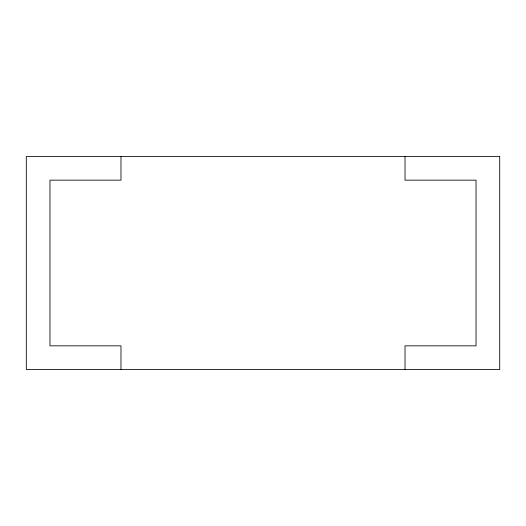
<?xml version="1.0" encoding="UTF-8"?>
<svg xmlns="http://www.w3.org/2000/svg" width="526" height="526" viewBox="0 0 526 526"><rect width="100%" height="100%" fill="white"/><g stroke="black" fill="none" stroke-linecap="round" stroke-linejoin="round"><path stroke-width="0.79" d="M405.02 156.485L405.02 180.155L476.03 180.155L476.03 345.845L405.02 345.845L405.02 369.515M120.98 156.485L120.98 180.155L49.97 180.155L49.97 345.845L120.98 345.845L120.98 369.515M499.7 156.485L26.3 156.485L26.3 369.515L499.7 369.515L499.7 156.485"/></g></svg>
